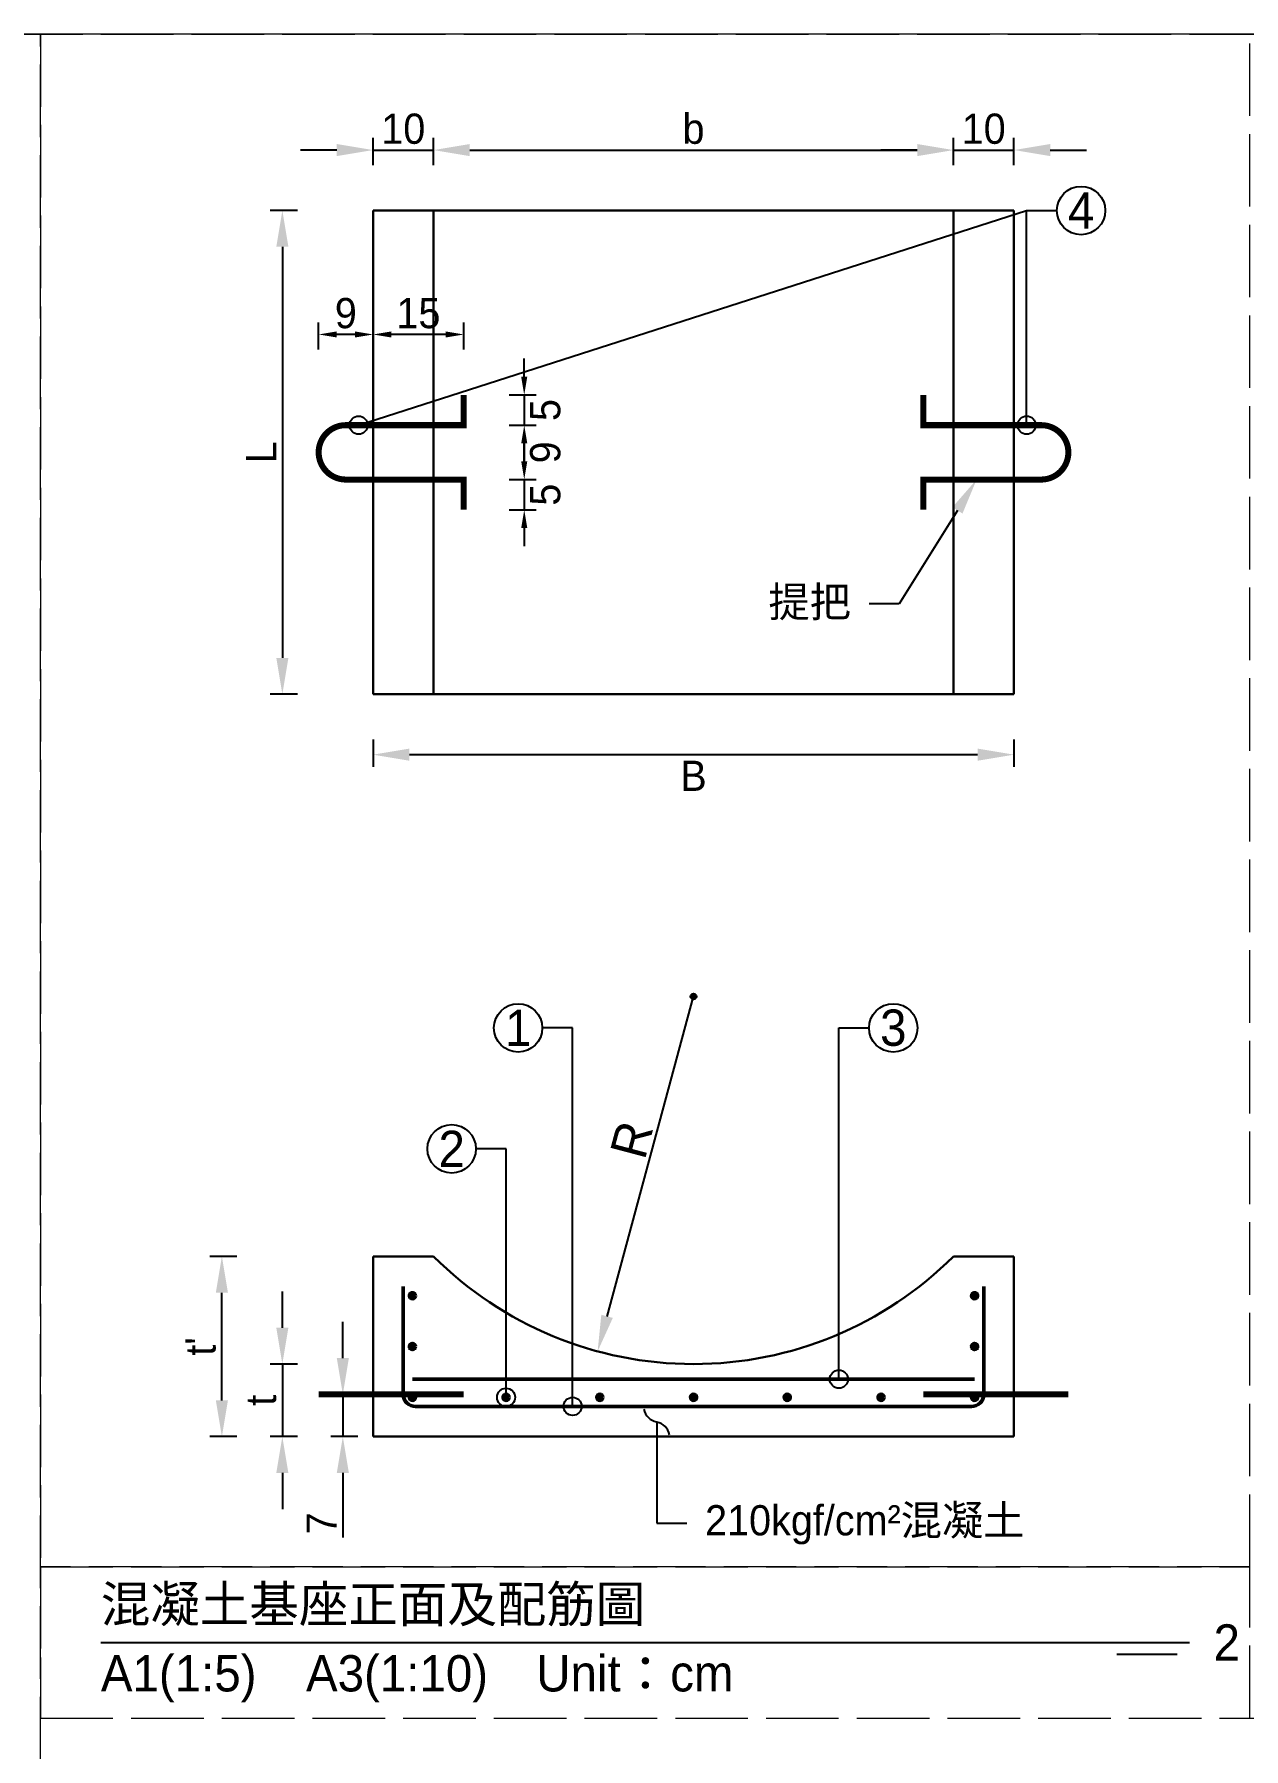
# Model space of a CAD drawing. Extents: x -781 to 13690, y -2778 to 2196.
# Drawn here: x -401 to -201, y -1040.6 to -757 of the extents above; entities that cross this region are included whole.
import ezdxf
from ezdxf import colors
from ezdxf.entities.mleader import LeaderData, LeaderLine
from ezdxf.math import Vec2, Vec3

# ---------------------------------------------------------------- set-up
doc = ezdxf.new("R2010")
doc.units = 0
doc.header["$MEASUREMENT"] = 0
doc.linetypes.add('ACAD_ISO02W100', pattern=[15, 12, -3])
doc.linetypes.add('HIDDEN', pattern=[0.375, 0.25, -0.125])
doc.layers.add('一、4.基本-隱藏', color=9, linetype='ACAD_ISO02W100', lineweight=20, plot=False)
doc.layers.add('三、3.文字-註解文字', color=2, linetype='Continuous')
doc.layers.add('二、2.繪圖-施作項目', color=181, linetype='Continuous', lineweight=30)
doc.layers.add('二、5.繪圖-鋼筋', color=60, linetype='Continuous', lineweight=50)
doc.styles.add('次圖名(詳圖)', font='MS PGothic.ttf', dxfattribs={"height": 6})
doc.styles.add('註解文字(詳圖)', font='MS PGothic.ttf', dxfattribs={"height": 5})
doc.dimstyles.new('註解文字(詳圖)', dxfattribs={"dimtxt": 5, "dimasz": 6, "dimexe": 2, "dimexo": 5, "dimgap": 1, "dimtad": 2, "dimdsep": 46, "dimtxsty": '註解文字(詳圖)', "dimcen": 0.1, "dimclrd": 256, "dimclre": 256, "dimclrt": 256, "dimadec": 0, "dimazin": 0, "dimtfac": 1, "dimtmove": 0, "dimatfit": 3, "dimfxlon": 1, "dimtolj": 1, "dimtzin": 0, "dimlwd": -1, "dimlwe": -1, "dimarcsym": 1})

# ---------------------------------------------------------------- blocks, each defined once
blk = doc.blocks.new('*D41')
at = {"layer": 'Defpoints', "color": 0, "transparency": 16777216}
for p in [(-334.99, -776.15), (-344.99, -786.15), (-334.99, -786.15)]:
    blk.add_point(p, dxfattribs=at)
at = {"layer": '三、3.文字-註解文字', "transparency": 16777216}
for p, q in [((-350.99, -776.15), (-356.99, -776.15)), ((-344.99, -778.65), (-344.99, -774.15)), ((-344.99, -776.15), (-334.99, -776.15)), ((-334.99, -778.65), (-334.99, -774.15)), ((-328.99, -776.15), (-322.99, -776.15))]:
    blk.add_line(p, q, dxfattribs=at)
for points in [[(-350.99, -775.15), (-350.99, -777.15), (-344.99, -776.15)], [(-328.99, -775.15), (-328.99, -777.15), (-334.99, -776.15)]]:
    blk.add_solid(points, dxfattribs=at)
at = {"layer": '三、3.文字-註解文字', "transparency": 16777216, "insert": (-339.99, -772.65), "char_height": 5, "attachment_point": 5, "style": '註解文字(詳圖)'}
blk.add_mtext('\\A1;10', dxfattribs=at)
blk = doc.blocks.new('*D42')
at = {"layer": 'Defpoints', "color": 0, "transparency": 16777216}
for p in [(-249.01, -776.15), (-334.99, -786.15), (-249.01, -786.15)]:
    blk.add_point(p, dxfattribs=at)
at = {"layer": '三、3.文字-註解文字', "transparency": 16777216}
for p, q in [((-334.99, -778.65), (-334.99, -774.15)), ((-328.99, -776.15), (-255.01, -776.15)), ((-249.01, -778.65), (-249.01, -774.15))]:
    blk.add_line(p, q, dxfattribs=at)
for points in [[(-328.99, -775.15), (-328.99, -777.15), (-334.99, -776.15)], [(-255.01, -775.15), (-255.01, -777.15), (-249.01, -776.15)]]:
    blk.add_solid(points, dxfattribs=at)
at = {"layer": '三、3.文字-註解文字', "transparency": 16777216, "insert": (-292, -772.65), "char_height": 5, "attachment_point": 5, "style": '註解文字(詳圖)'}
blk.add_mtext('\\A1;b', dxfattribs=at)
blk = doc.blocks.new('*D43')
at = {"layer": 'Defpoints', "color": 0, "transparency": 16777216}
for p in [(-239.01, -776.15), (-249.01, -786.15), (-239.01, -786.15)]:
    blk.add_point(p, dxfattribs=at)
at = {"layer": '三、3.文字-註解文字', "transparency": 16777216}
for p, q in [((-255.01, -776.15), (-261.01, -776.15)), ((-249.01, -778.65), (-249.01, -774.15)), ((-249.01, -776.15), (-239.01, -776.15)), ((-239.01, -778.65), (-239.01, -774.15)), ((-233.01, -776.15), (-227.01, -776.15))]:
    blk.add_line(p, q, dxfattribs=at)
for points in [[(-255.01, -775.15), (-255.01, -777.15), (-249.01, -776.15)], [(-233.01, -775.15), (-233.01, -777.15), (-239.01, -776.15)]]:
    blk.add_solid(points, dxfattribs=at)
at = {"layer": '三、3.文字-註解文字', "transparency": 16777216, "insert": (-244.01, -772.65), "char_height": 5, "attachment_point": 5, "style": '註解文字(詳圖)'}
blk.add_mtext('\\A1;10', dxfattribs=at)
blk = doc.blocks.new('*D44')
at = {"layer": 'Defpoints', "color": 0, "transparency": 16777216}
for p in [(-344.99, -786.15), (-359.99, -866.15), (-344.99, -866.15)]:
    blk.add_point(p, dxfattribs=at)
at = {"layer": '三、3.文字-註解文字', "transparency": 16777216}
for p, q in [((-357.49, -786.15), (-361.99, -786.15)), ((-359.99, -792.15), (-359.99, -860.15)), ((-357.49, -866.15), (-361.99, -866.15))]:
    blk.add_line(p, q, dxfattribs=at)
for points in [[(-360.99, -792.15), (-358.99, -792.15), (-359.99, -786.15)], [(-360.99, -860.15), (-358.99, -860.15), (-359.99, -866.15)]]:
    blk.add_solid(points, dxfattribs=at)
at = {"layer": '三、3.文字-註解文字', "transparency": 16777216, "insert": (-363.49, -826.15), "char_height": 5, "attachment_point": 5, "rotation": 90, "style": '註解文字(詳圖)'}
blk.add_mtext('\\A1;L', dxfattribs=at)
blk = doc.blocks.new('*D45')
at = {"layer": 'Defpoints', "color": 0, "transparency": 16777216}
for p in [(-344.99, -866.15), (-239.01, -866.15), (-239.01, -876.15)]:
    blk.add_point(p, dxfattribs=at)
at = {"layer": '三、3.文字-註解文字', "transparency": 16777216}
for p, q in [((-344.99, -873.65), (-344.99, -878.15)), ((-338.99, -876.15), (-245.01, -876.15)), ((-239.01, -873.65), (-239.01, -878.15))]:
    blk.add_line(p, q, dxfattribs=at)
for points in [[(-338.99, -875.15), (-338.99, -877.15), (-344.99, -876.15)], [(-245.01, -875.15), (-245.01, -877.15), (-239.01, -876.15)]]:
    blk.add_solid(points, dxfattribs=at)
at = {"layer": '三、3.文字-註解文字', "transparency": 16777216, "insert": (-292, -879.65), "char_height": 5, "attachment_point": 5, "style": '註解文字(詳圖)'}
blk.add_mtext('\\A1;B', dxfattribs=at)
blk = doc.blocks.new('*D46')
at = {"layer": 'Defpoints', "color": 0, "transparency": 16777216}
for p in [(-292, -976.95), (-359.99, -988.95), (-292, -988.95)]:
    blk.add_point(p, dxfattribs=at)
at = {"layer": '三、3.文字-註解文字', "transparency": 16777216}
for p, q in [((-359.99, -970.95), (-359.99, -964.95)), ((-357.49, -976.95), (-361.99, -976.95)), ((-359.99, -976.95), (-359.99, -988.95)), ((-357.49, -988.95), (-361.99, -988.95)), ((-359.99, -994.95), (-359.99, -1000.95))]:
    blk.add_line(p, q, dxfattribs=at)
for points in [[(-360.99, -970.95), (-358.99, -970.95), (-359.99, -976.95)], [(-360.99, -994.95), (-358.99, -994.95), (-359.99, -988.95)]]:
    blk.add_solid(points, dxfattribs=at)
at = {"layer": '三、3.文字-註解文字', "transparency": 16777216, "insert": (-363.49, -982.95), "char_height": 5, "attachment_point": 5, "rotation": 90, "style": '註解文字(詳圖)'}
blk.add_mtext('\\A1;t', dxfattribs=at)
blk = doc.blocks.new('*D47')
at = {"layer": 'Defpoints', "color": 0, "transparency": 16777216}
for p in [(-369.99, -959.14), (-344.99, -959.14), (-344.99, -988.95)]:
    blk.add_point(p, dxfattribs=at)
at = {"layer": '三、3.文字-註解文字', "transparency": 16777216}
for p, q in [((-367.49, -959.14), (-371.99, -959.14)), ((-369.99, -982.95), (-369.99, -965.14)), ((-367.49, -988.95), (-371.99, -988.95))]:
    blk.add_line(p, q, dxfattribs=at)
for points in [[(-370.99, -965.14), (-368.99, -965.14), (-369.99, -959.14)], [(-370.99, -982.95), (-368.99, -982.95), (-369.99, -988.95)]]:
    blk.add_solid(points, dxfattribs=at)
at = {"layer": '三、3.文字-註解文字', "transparency": 16777216, "insert": (-373.49, -974.04), "char_height": 5, "attachment_point": 5, "rotation": 90, "style": '註解文字(詳圖)'}
blk.add_mtext("\\A1;t'", dxfattribs=at)
blk = doc.blocks.new('*D48')
at = {"layer": 'Defpoints', "color": 0, "transparency": 16777216}
for p in [(-349.99, -981.95), (-344.99, -981.95), (-339.99, -988.95)]:
    blk.add_point(p, dxfattribs=at)
at = {"layer": '三、3.文字-註解文字', "transparency": 16777216}
for p, q in [((-349.99, -975.95), (-349.99, -969.95)), ((-349.99, -981.95), (-351.99, -981.95)), ((-349.99, -981.95), (-349.99, -988.95)), ((-347.49, -988.95), (-351.99, -988.95)), ((-349.99, -994.95), (-349.99, -1005.65))]:
    blk.add_line(p, q, dxfattribs=at)
for points in [[(-350.99, -975.95), (-348.99, -975.95), (-349.99, -981.95)], [(-350.99, -994.95), (-348.99, -994.95), (-349.99, -988.95)]]:
    blk.add_solid(points, dxfattribs=at)
at = {"layer": '三、3.文字-註解文字', "transparency": 16777216, "insert": (-353.49, -1003.3), "char_height": 5, "attachment_point": 5, "rotation": 90, "style": '註解文字(詳圖)'}
blk.add_mtext('\\A1;7', dxfattribs=at)
blk = doc.blocks.new('_Small')
at = {"color": 0, "linetype": 'ByBlock', "lineweight": -2}
blk.add_circle((0, 0), 0.25, dxfattribs=at)
blk = doc.blocks.new('_Integral')
at = {"color": 0, "linetype": 'ByBlock', "lineweight": -2}
for centre, start, end in [((0.445, -0.091), 102, 168), ((-0.445, 0.091), 282, 348)]:
    blk.add_arc(centre, 0.454, start, end, dxfattribs=at)
blk = doc.blocks.new('*D49')
at = {"layer": 'Defpoints', "color": 0, "transparency": 16777216}
for p in [(-329.99, -816.65), (-329.99, -821.65), (-319.99, -821.65)]:
    blk.add_point(p, dxfattribs=at)
at = {"layer": '三、3.文字-註解文字', "transparency": 16777216}
for p, q in [((-319.99, -813.65), (-319.99, -810.65)), ((-322.49, -816.65), (-317.99, -816.65)), ((-319.99, -816.65), (-319.99, -821.65)), ((-322.49, -821.65), (-317.99, -821.65)), ((-319.99, -824.65), (-319.99, -827.65))]:
    blk.add_line(p, q, dxfattribs=at)
for points in [[(-320.49, -813.65), (-319.49, -813.65), (-319.99, -816.65)], [(-320.49, -824.65), (-319.49, -824.65), (-319.99, -821.65)]]:
    blk.add_solid(points, dxfattribs=at)
at = {"layer": '三、3.文字-註解文字', "transparency": 16777216, "insert": (-316.49, -819.15), "char_height": 5, "attachment_point": 5, "rotation": 90, "style": '註解文字(詳圖)'}
blk.add_mtext('\\A1;5', dxfattribs=at)
blk = doc.blocks.new('*D50')
at = {"layer": 'Defpoints', "color": 0, "transparency": 16777216}
for p in [(-329.99, -821.65), (-329.99, -830.65), (-319.99, -830.65)]:
    blk.add_point(p, dxfattribs=at)
at = {"layer": '三、3.文字-註解文字', "transparency": 16777216}
for p, q in [((-322.49, -821.65), (-317.99, -821.65)), ((-319.99, -824.65), (-319.99, -827.65)), ((-322.49, -830.65), (-317.99, -830.65))]:
    blk.add_line(p, q, dxfattribs=at)
for points in [[(-320.49, -824.65), (-319.49, -824.65), (-319.99, -821.65)], [(-320.49, -827.65), (-319.49, -827.65), (-319.99, -830.65)]]:
    blk.add_solid(points, dxfattribs=at)
at = {"layer": '三、3.文字-註解文字', "transparency": 16777216, "insert": (-316.49, -826.15), "char_height": 5, "attachment_point": 5, "rotation": 90, "style": '註解文字(詳圖)'}
blk.add_mtext('\\A1;9', dxfattribs=at)
blk = doc.blocks.new('*D51')
at = {"layer": 'Defpoints', "color": 0, "transparency": 16777216}
for p in [(-329.99, -830.65), (-329.99, -835.65), (-319.99, -835.65)]:
    blk.add_point(p, dxfattribs=at)
at = {"layer": '三、3.文字-註解文字', "transparency": 16777216}
for p, q in [((-319.99, -827.65), (-319.99, -824.65)), ((-322.49, -830.65), (-317.99, -830.65)), ((-319.99, -830.65), (-319.99, -835.65)), ((-322.49, -835.65), (-317.99, -835.65)), ((-319.99, -838.65), (-319.99, -841.65))]:
    blk.add_line(p, q, dxfattribs=at)
for points in [[(-320.49, -827.65), (-319.49, -827.65), (-319.99, -830.65)], [(-320.49, -838.65), (-319.49, -838.65), (-319.99, -835.65)]]:
    blk.add_solid(points, dxfattribs=at)
at = {"layer": '三、3.文字-註解文字', "transparency": 16777216, "insert": (-316.49, -833.15), "char_height": 5, "attachment_point": 5, "rotation": 90, "style": '註解文字(詳圖)'}
blk.add_mtext('\\A1;5', dxfattribs=at)
blk = doc.blocks.new('*D52')
at = {"layer": 'Defpoints', "color": 0, "transparency": 16777216}
for p in [(-344.99, -806.65), (-344.99, -821.65), (-329.99, -821.65)]:
    blk.add_point(p, dxfattribs=at)
at = {"layer": '三、3.文字-註解文字', "transparency": 16777216}
for p, q in [((-344.99, -809.15), (-344.99, -804.65)), ((-329.99, -809.15), (-329.99, -804.65)), ((-332.99, -806.65), (-341.99, -806.65))]:
    blk.add_line(p, q, dxfattribs=at)
for points in [[(-341.99, -806.15), (-341.99, -807.15), (-344.99, -806.65)], [(-332.99, -806.15), (-332.99, -807.15), (-329.99, -806.65)]]:
    blk.add_solid(points, dxfattribs=at)
at = {"layer": '三、3.文字-註解文字', "transparency": 16777216, "insert": (-337.49, -803.15), "char_height": 5, "attachment_point": 5, "style": '註解文字(詳圖)'}
blk.add_mtext('\\A1;15', dxfattribs=at)
blk = doc.blocks.new('*D53')
at = {"layer": 'Defpoints', "color": 0, "transparency": 16777216}
for p in [(-353.99, -806.65), (-344.99, -821.65), (-353.99, -826.15)]:
    blk.add_point(p, dxfattribs=at)
at = {"layer": '三、3.文字-註解文字', "transparency": 16777216}
for p, q in [((-353.99, -809.15), (-353.99, -804.65)), ((-344.99, -809.15), (-344.99, -804.65)), ((-347.99, -806.65), (-350.99, -806.65))]:
    blk.add_line(p, q, dxfattribs=at)
for points in [[(-350.99, -806.15), (-350.99, -807.15), (-353.99, -806.65)], [(-347.99, -806.15), (-347.99, -807.15), (-344.99, -806.65)]]:
    blk.add_solid(points, dxfattribs=at)
at = {"layer": '三、3.文字-註解文字', "transparency": 16777216, "insert": (-349.49, -803.15), "char_height": 5, "attachment_point": 5, "style": '註解文字(詳圖)'}
blk.add_mtext('\\A1;9', dxfattribs=at)

msp = doc.modelspace()

# ---------------------------------------------------------------- hatches: boundary and pattern name
at = {"layer": '三、3.文字-註解文字'}
h = msp.add_hatch(color=256, dxfattribs=at)
h.dxf.hatch_style = 1
h.paths.add_polyline_path([(-292.499, -916.15, 1), (-291.499, -916.15, 1)])
at = {"layer": '二、5.繪圖-鋼筋'}
h = msp.add_hatch(color=256, dxfattribs=at)
h.dxf.hatch_style = 1
h.paths.add_polyline_path([(-337.989, -965.64, 1), (-338.989, -965.64, 1)])
h = msp.add_hatch(color=256, dxfattribs=at)
h.dxf.hatch_style = 1
h.paths.add_polyline_path([(-246.009, -965.64, -1), (-245.009, -965.64, -1)])
h = msp.add_hatch(color=256, dxfattribs=at)
h.dxf.hatch_style = 1
h.paths.add_polyline_path([(-337.989, -974.045, 1), (-338.989, -974.045, 1)])
h = msp.add_hatch(color=256, dxfattribs=at)
h.dxf.hatch_style = 1
h.paths.add_polyline_path([(-246.009, -974.045, -1), (-245.009, -974.045, -1)])
h = msp.add_hatch(color=256, dxfattribs=at)
h.dxf.hatch_style = 1
h.paths.add_polyline_path([(-337.989, -982.45, 1), (-338.989, -982.45, 1)])
h = msp.add_hatch(color=256, dxfattribs=at)
h.dxf.hatch_style = 1
h.paths.add_polyline_path([(-322.489, -982.45, 1), (-323.489, -982.45, 1)])
h = msp.add_hatch(color=256, dxfattribs=at)
h.dxf.hatch_style = 1
h.paths.add_polyline_path([(-306.989, -982.45, 1), (-307.989, -982.45, 1)])
h = msp.add_hatch(color=256, dxfattribs=at)
h.dxf.hatch_style = 1
h.paths.add_polyline_path([(-291.489, -982.45, 1), (-292.489, -982.45, 1)])
h = msp.add_hatch(color=256, dxfattribs=at)
h.dxf.hatch_style = 1
h.paths.add_polyline_path([(-275.989, -982.45, 1), (-276.989, -982.45, 1)])
h = msp.add_hatch(color=256, dxfattribs=at)
h.dxf.hatch_style = 1
h.paths.add_polyline_path([(-260.489, -982.45, 1), (-261.489, -982.45, 1)])
h = msp.add_hatch(color=256, dxfattribs=at)
h.dxf.hatch_style = 1
h.paths.add_polyline_path([(-246.009, -982.45, -1), (-245.009, -982.45, -1)])

# ---------------------------------------------------------------- linework, layer by layer
at = {"layer": '一、4.基本-隱藏'}
for points in [[(-780, -757), (0, -757), (0, -1264), (-780, -1264)], [(-400, -757), (-780, -757), (-780, -1239), (-400, -1239)], [(0, -757), (-400, -757), (-400, -1035.5), (0, -1035.5)], [(-400, -1010.5), (-200, -1010.5), (-200, -757), (-400, -757)], [(-200, -1010.5), (-400, -1010.5), (-400, -1035.5), (-200, -1035.5)], [(-400, -1035.5), (0, -1035.5), (0, -1239), (-400, -1239)], [(-400, -1035.5), (0, -1035.5), (0, -1239), (-400, -1239)]]:
    msp.add_lwpolyline(points, close=True, dxfattribs=at)
at = {"layer": '三、3.文字-註解文字'}
for points in [[(-390, -1023), (-210, -1023)], [(-212, -1025), (-222, -1025)]]:
    msp.add_lwpolyline(points, dxfattribs=at)
for centre, radius in [((-227.91, -786.15), 4), ((-291.999, -916.15), 0.5), ((-320.999, -921.35), 4), ((-258.962, -921.35), 4), ((-331.989, -941.35), 4)]:
    msp.add_circle(centre, radius, dxfattribs=at)
at = {"layer": '二、2.繪圖-施作項目'}
for points in [[(-344.989, -786.15), (-334.989, -786.15), (-249.009, -786.15), (-239.009, -786.15)], [(-344.989, -786.15), (-344.989, -866.15)], [(-334.989, -786.15), (-334.989, -866.15)], [(-249.009, -786.15), (-249.009, -866.15)], [(-239.009, -786.15), (-239.009, -866.15)], [(-344.989, -866.15), (-334.989, -866.15), (-249.009, -866.15), (-239.009, -866.15)], [(-344.989, -988.95), (-344.989, -976.95), (-344.989, -959.14)], [(-344.989, -959.14), (-334.993, -959.14)], [(-249.005, -959.14), (-239.009, -959.14)], [(-239.009, -988.95), (-239.009, -976.95), (-239.009, -959.14)], [(-344.989, -988.95), (-334.989, -988.95), (-249.009, -988.95), (-239.009, -988.95)]]:
    msp.add_lwpolyline(points, dxfattribs=at)
msp.add_arc((-291.999, -916.15), 60.8, 224.99721, 315.00279, dxfattribs=at)
at = {"layer": '二、5.繪圖-鋼筋', "linetype": 'HIDDEN', "ltscale": 10, "const_width": 1}
for points in [[(-344.989, -821.65), (-329.989, -821.65), (-329.989, -816.65)], [(-239.009, -821.65), (-254.009, -821.65), (-254.009, -816.65)], [(-329.989, -835.65), (-329.989, -830.65), (-344.989, -830.65)], [(-254.009, -835.65), (-254.009, -830.65), (-239.009, -830.65)], [(-344.989, -981.95), (-329.989, -981.95)], [(-239.009, -981.95), (-254.009, -981.95)]]:
    msp.add_lwpolyline(points, dxfattribs=at)
at = {"layer": '二、5.繪圖-鋼筋', "const_width": 1}
for points in [[(-344.989, -830.65), (-349.489, -830.65, -1), (-349.489, -821.65), (-344.989, -821.65)], [(-239.009, -830.65), (-234.509, -830.65, 1), (-234.509, -821.65), (-239.009, -821.65)]]:
    msp.add_lwpolyline(points, format="xyb", dxfattribs=at)
at = {"layer": '二、5.繪圖-鋼筋'}
msp.add_lwpolyline([(-339.989, -964.14), (-339.989, -976.95), (-339.989, -981.95, 0.4142136), (-337.989, -983.95), (-334.989, -983.95), (-249.009, -983.95), (-246.009, -983.95, 0.4142136), (-244.009, -981.95), (-244.009, -976.95), (-244.009, -964.14)], format="xyb", dxfattribs=at)
msp.add_lwpolyline([(-338.489, -979.45), (-334.989, -979.45), (-249.009, -979.45), (-245.509, -979.45)], dxfattribs=at)
at = {"layer": '二、5.繪圖-鋼筋', "const_width": 1}
for points in [[(-344.989, -981.95), (-353.989, -981.95)], [(-239.009, -981.95), (-230.009, -981.95)]]:
    msp.add_lwpolyline(points, dxfattribs=at)
at = {"layer": '二、5.繪圖-鋼筋'}
for centre in [(-338.489, -965.64), (-245.509, -965.64), (-338.489, -974.045), (-245.509, -974.045), (-338.489, -982.45), (-322.989, -982.45), (-307.489, -982.45), (-291.989, -982.45), (-276.489, -982.45), (-260.989, -982.45), (-245.509, -982.45)]:
    msp.add_circle(centre, 0.5, dxfattribs=at)

# ---------------------------------------------------------------- texts
at = {"layer": '三、3.文字-註解文字', "char_height": 6}
for s, width, gutter_width, insert, attachment_point, style in [('4', 8.38231, 30, (-227.91, -786.15), 5, '註解文字(詳圖)'), ('1', 8.38231, 30, (-320.999, -921.35), 5, '註解文字(詳圖)'), ('3', 8.38231, 30, (-258.962, -921.35), 5, '註解文字(詳圖)'), ('2', 8.38231, 30, (-331.989, -941.35), 5, '註解文字(詳圖)'), ('混凝土{\\fMS PGothic|b0|i0|c128|p34;基座正面及配筋圖}', 109.33936, 15, (-390, -1017), 4, '次圖名(詳圖)'), ('2', 3, 15, (-206, -1023), 4, '次圖名(詳圖)'), ('{\\fMS PGothic|b0|i0|c128|p34;A1(1:}5{\\fMS PGothic|b0|i0|c128|p34;)\u3000A3(1:}1{\\fMS PGothic|b0|i0|c128|p34;0)^IUnit：cm}', 136.03259, 15, (-390, -1029), 4, '次圖名(詳圖)')]:
    msp.add_mtext_dynamic_manual_height_columns(s, width=width, gutter_width=gutter_width, heights=[0], dxfattribs=dict(at, insert=insert, attachment_point=attachment_point, style=style))
at = {"layer": '三、3.文字-註解文字', "insert": (-299.339, -940.605), "char_height": 6, "attachment_point": 8, "rotation": 75.13223, "style": '次圖名(詳圖)'}
msp.add_mtext_dynamic_manual_height_columns('{\\fMS PGothic|b0|i0|c128|p34;R}', width=4.48826, gutter_width=30, heights=[0], dxfattribs=at)

# ---------------------------------------------------------------- dimensions: what is measured, and where the dimension line sits
at = {"layer": '三、3.文字-註解文字'}
for base, p1, p2, text, picture, middle in [((-334.989, -776.15), (-344.989, -786.15), (-334.989, -786.15), '10', '*D41', (-339.989, -772.65)), ((-249.009, -776.15), (-334.989, -786.15), (-249.009, -786.15), 'b', '*D42', (-291.999, -772.65)), ((-239.009, -776.15), (-249.009, -786.15), (-239.009, -786.15), '10', '*D43', (-244.009, -772.65)), ((-239.009, -876.15), (-344.989, -866.15), (-239.009, -866.15), 'B', '*D45', (-291.999, -879.65))]:
    dim = msp.add_linear_dim(base=base, p1=p1, p2=p2, text=text, dimstyle='註解文字(詳圖)', dxfattribs=at)
    dim.commit()
    dim.dimension.update_dxf_attribs({"geometry": picture, "text_midpoint": middle})
for base, p1, p2, text, picture, middle in [((-359.989, -866.15), (-344.989, -786.15), (-344.989, -866.15), 'L', '*D44', (-363.489, -826.15)), ((-369.989, -959.14), (-344.989, -988.95), (-344.989, -959.14), "t'", '*D47', (-373.489, -974.045)), ((-359.989, -988.95), (-291.999, -976.95), (-291.999, -988.95), 't', '*D46', (-363.489, -982.95))]:
    dim = msp.add_linear_dim(base=base, p1=p1, p2=p2, angle=90, text=text, dimstyle='註解文字(詳圖)', dxfattribs=at)
    dim.commit()
    dim.dimension.update_dxf_attribs({"geometry": picture, "text_midpoint": middle})
for base, p1, p2, text, picture, middle in [((-353.989, -806.65), (-344.989, -821.65), (-353.989, -826.15), '9', '*D53', (-349.489, -803.15)), ((-344.989, -806.65), (-329.989, -821.65), (-344.989, -821.65), '15', '*D52', (-337.489, -803.15))]:
    dim = msp.add_linear_dim(base=base, p1=p1, p2=p2, text=text, dimstyle='註解文字(詳圖)', override={"dimasz": 3}, dxfattribs=at)
    dim.commit()
    dim.dimension.update_dxf_attribs({"geometry": picture, "text_midpoint": middle})
for base, p1, p2, text, picture, middle in [((-319.989, -821.65), (-329.989, -816.65), (-329.989, -821.65), '5', '*D49', (-316.489, -819.15)), ((-319.989, -830.65), (-329.989, -821.65), (-329.989, -830.65), '9', '*D50', (-316.489, -826.15)), ((-319.989, -835.65), (-329.989, -830.65), (-329.989, -835.65), '5', '*D51', (-316.489, -833.15))]:
    dim = msp.add_linear_dim(base=base, p1=p1, p2=p2, angle=90, text=text, dimstyle='註解文字(詳圖)', override={"dimasz": 3}, dxfattribs=at)
    dim.commit()
    dim.dimension.update_dxf_attribs({"geometry": picture, "text_midpoint": middle})
dim = msp.add_linear_dim(base=(-349.989, -981.95), p1=(-339.989, -988.95), p2=(-344.989, -981.95), angle=90, text='7', dimstyle='註解文字(詳圖)', dxfattribs=at)
dim.commit()
dim.dimension.update_dxf_attribs({"geometry": '*D48', "text_midpoint": (-349.989, -1003.299), "dimtype": 160})

# ---------------------------------------------------------------- leaders
ml = msp.add_multileader_mtext('Standard', dxfattribs=at)
ml.set_content('{\\fMS PGothic|b0|i0|c128|p34; }', color=256, style='註解文字(詳圖)')
ml.set_leader_properties(color=144, linetype='ByLayer', lineweight=-1)
ml.set_arrow_properties(name='SMALL')
ml.build(insert=Vec2(0, 0))
ml.multileader.update_dxf_attribs({"dogleg_length": 5, "arrow_head_size": 6})
ctx = ml.context
ctx.base_point, ctx.char_height, ctx.arrow_head_size, ctx.landing_gap_size, ctx.plane_origin = Vec3(-231.91, -786.15), 5, 6, 12, Vec3(-347.39, -821.75)
notes = []
notes.append((ctx, [(0, (1, 1, 0), (-236.91, -786.15), (1, 0), 5, [(0, [(-347.39, -821.65)], 0, [])])]))
ctx.mtext.insert, ctx.mtext.flow_direction = Vec3(-219.91, -783.65), 5
ml = msp.add_multileader_mtext('Standard', dxfattribs=at)
ml.set_content(' ', color=256, style='註解文字(詳圖)')
ml.set_leader_properties(color=144, linetype='ByLayer', lineweight=-1)
ml.set_arrow_properties(name='SMALL')
ml.build(insert=Vec2(0, 0))
ml.multileader.update_dxf_attribs({"dogleg_length": 5, "arrow_head_size": 6})
ctx = ml.context
ctx.base_point, ctx.char_height, ctx.arrow_head_size, ctx.landing_gap_size, ctx.plane_origin = Vec3(-231.91, -786.15), 5, 6, 12, Vec3(-236.91, -821.75)
notes.append((ctx, [(0, (1, 1, 0), (-236.91, -786.15), (1, 0), 5, [(0, [(-236.91, -821.65)], 0, [])])]))
ctx.mtext.insert, ctx.mtext.flow_direction = Vec3(-219.91, -783.65), 5
ml = msp.add_multileader_mtext('Standard', dxfattribs=at)
ml.set_content('提把', color=256, style='註解文字(詳圖)')
ml.set_leader_properties(color=144, linetype='ByLayer', lineweight=-1)
ml.build(insert=Vec2(0, 0))
ml.multileader.update_dxf_attribs({"dogleg_length": 5, "arrow_head_size": 6})
ctx = ml.context
ctx.base_point, ctx.char_height, ctx.arrow_head_size, ctx.landing_gap_size, ctx.plane_origin = Vec3(-282.802, -851.202), 5, 6, 3, Vec3(-249.417, -827.078)
ctx.text_align_type = 2
notes.append((ctx, [(1, (1, 1, 0), (-257.966, -851.202), (-1, 0), 5, [(0, [(-245.185, -830.65)], 0, [])])]))
ctx.mtext.insert, ctx.mtext.alignment, ctx.mtext.flow_direction = Vec3(-265.966, -848.39), 3, 5
ml = msp.add_multileader_mtext('Standard', dxfattribs=at)
ml.set_content('{\\fMS PGothic|b0|i0|c128|p34; }', color=256, style='註解文字(詳圖)')
ml.set_leader_properties(color=144, linetype='ByLayer', lineweight=-1)
ml.build(insert=Vec2(0, 0))
ml.multileader.update_dxf_attribs({"dogleg_length": 0, "arrow_head_size": 6})
ctx = ml.context
ctx.base_point, ctx.char_height, ctx.arrow_head_size, ctx.landing_gap_size, ctx.plane_origin = Vec3(-291.999, -916.15), 5, 6, 3, Vec3(-307.857, -974.846)
notes.append((ctx, [(0, (1, 1, 0), (-291.999, -916.15), (1, 0), 0, [(0, [(-307.857, -974.846)], 0, [])])]))
ctx.mtext.insert, ctx.mtext.flow_direction = Vec3(-288.999, -913.65), 5
ml = msp.add_multileader_mtext('Standard', dxfattribs=at)
ml.set_content(' ', color=256, style='註解文字(詳圖)')
ml.set_leader_properties(color=144, linetype='ByLayer', lineweight=-1)
ml.set_arrow_properties(name='SMALL')
ml.build(insert=Vec2(0, 0))
ml.multileader.update_dxf_attribs({"dogleg_length": 5, "arrow_head_size": 6})
ctx = ml.context
ctx.base_point, ctx.char_height, ctx.arrow_head_size, ctx.landing_gap_size, ctx.plane_origin = Vec3(-343.215, -921.35), 5, 6, 12, Vec3(-311.999, -976.95)
ctx.text_align_type = 2
notes.append((ctx, [(1, (1, 1, 0), (-311.999, -921.35), (-1, 0), 5, [(0, [(-311.999, -983.95)], 0, [])])]))
ctx.mtext.insert, ctx.mtext.alignment, ctx.mtext.flow_direction = Vec3(-328.999, -918.85), 3, 5
ml = msp.add_multileader_mtext('Standard', dxfattribs=at)
ml.set_content(' ', color=256, style='註解文字(詳圖)')
ml.set_leader_properties(color=144, linetype='ByLayer', lineweight=-1)
ml.set_arrow_properties(name='SMALL')
ml.build(insert=Vec2(0, 0))
ml.multileader.update_dxf_attribs({"dogleg_length": 5, "arrow_head_size": 6})
ctx = ml.context
ctx.base_point, ctx.char_height, ctx.arrow_head_size, ctx.landing_gap_size, ctx.plane_origin = Vec3(-262.962, -921.35), 5, 6, 12, Vec3(-267.962, -976.95)
notes.append((ctx, [(0, (1, 1, 0), (-267.962, -921.35), (1, 0), 5, [(0, [(-267.962, -979.45)], 0, [])])]))
ctx.mtext.insert, ctx.mtext.flow_direction = Vec3(-250.962, -918.85), 5
ml = msp.add_multileader_mtext('Standard', dxfattribs=at)
ml.set_content(' ', color=256, style='註解文字(詳圖)')
ml.set_leader_properties(color=144, linetype='ByLayer', lineweight=-1)
ml.set_arrow_properties(name='SMALL')
ml.build(insert=Vec2(0, 0))
ml.multileader.update_dxf_attribs({"dogleg_length": 5, "arrow_head_size": 6})
ctx = ml.context
ctx.base_point, ctx.char_height, ctx.arrow_head_size, ctx.landing_gap_size, ctx.plane_origin = Vec3(-354.205, -941.35), 5, 6, 12, Vec3(-331.999, -976.95)
ctx.text_align_type = 2
notes.append((ctx, [(1, (1, 1, 0), (-322.989, -941.35), (-1, 0), 5, [(0, [(-322.989, -982.45)], 0, [])])]))
ctx.mtext.insert, ctx.mtext.alignment, ctx.mtext.flow_direction = Vec3(-339.989, -938.85), 3, 5
ml = msp.add_multileader_mtext('Standard', dxfattribs=at)
ml.set_content('210kgf/cm²混凝土', color=256, style='註解文字(詳圖)')
ml.set_leader_properties(color=144, linetype='ByLayer', lineweight=-1)
ml.set_arrow_properties(name='INTEGRAL')
ml.build(insert=Vec2(0, 0))
ml.multileader.update_dxf_attribs({"dogleg_length": 5, "arrow_head_size": 6})
ctx = ml.context
ctx.base_point, ctx.char_height, ctx.arrow_head_size, ctx.landing_gap_size, ctx.plane_origin = Vec3(-293.084, -1003.268), 5, 6, 3, Vec3(-302.317, -969.92)
notes.append((ctx, [(0, (1, 1, 0), (-298.084, -1003.268), (1, 0), 5, [(0, [(-298.084, -986.527)], 0, [])])]))
ctx.mtext.insert, ctx.mtext.flow_direction = Vec3(-290.084, -1000.285), 5
for ctx, leaders in notes:
    for number, flags, end, landing, length, lines in leaders:
        leader = LeaderData()
        leader.index, (leader.has_last_leader_line, leader.has_dogleg_vector, leader.attachment_direction) = number, flags
        leader.last_leader_point, leader.dogleg_vector, leader.dogleg_length = Vec3(end), Vec3(landing), length
        for number, points, colour, breaks in lines:
            line = LeaderLine()
            line.index, line.vertices, line.color, line.breaks = number, Vec3.list(points), colors.encode_raw_color(colour), breaks
            leader.lines.append(line)
        ctx.leaders.append(leader)

doc.saveas('drawing.dxf')
